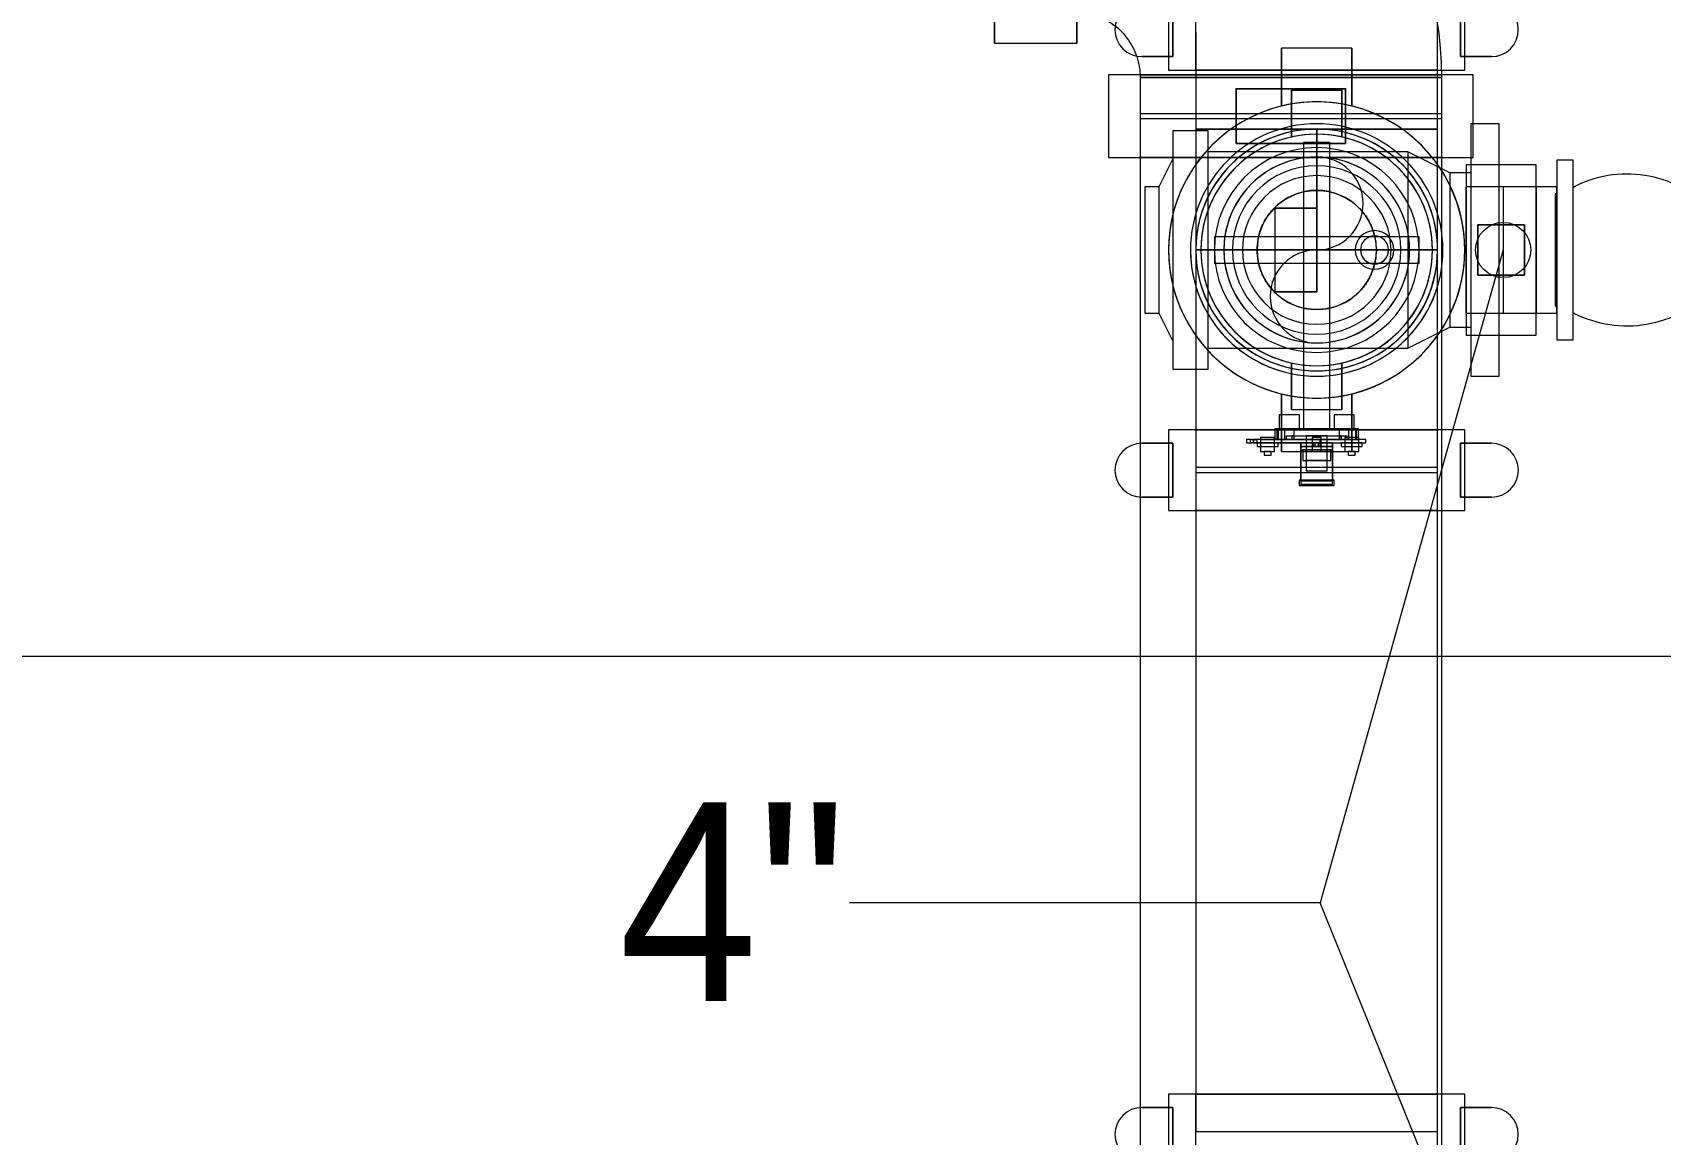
# Model space of a CAD drawing. Header units: metres. Extents: x 31.9 to 125.9, y -29 to 44.
# Drawn here: x 72.338 to 73.812, y -2.682 to -1.684 of the extents above; entities that cross this region are included whole.
import ezdxf

# ---------------------------------------------------------------- set-up
doc = ezdxf.new("R2010")
doc.units = ezdxf.units.M
for name, color, linetype, lineweight in [('ARQ', 8, 'Continuous', 0), ('P-PIPE', 7, 'Continuous', 18), ('P-PIPE-IDEN', 7, 'Continuous', 9)]:
    doc.layers.add(name, color=color, linetype=linetype, lineweight=lineweight)
doc.styles.add('SansSerif', font='SANSS__.TTF', dxfattribs={"width": 0.9, "height": 0.18})

# ---------------------------------------------------------------- blocks, each defined once
blk = doc.blocks.new('Estructura cubierta')
at = {"layer": 'ARQ'}
blk.add_line((1953.1625, -5893.9988), (1984.5332, -5893.9988), dxfattribs=at)
blk = doc.blocks.new('PISO 9')
at = {"layer": 'ARQ'}
blk.add_blockref('Estructura cubierta', (-1628.3638, 3049.5683), dxfattribs=at)
blk = doc.blocks.new('Victaulic-IPS-Rigid Coupling Style 07-W07-107 - Standard-V61-NIVEL 09')
at = {"layer": 'P-PIPE', "color": 11, "true_color": 0xff8080}
for p, q in [((74.6334, -1.02), (74.6334, -1.0932)), ((74.7675, -1.02), (74.6334, -1.02)), ((74.658, -1.02), (74.658, -1.0932)), ((74.658, -1.02), (74.7675, -1.02)), ((74.9016, -1.02), (74.7675, -1.02)), ((74.7675, -1.02), (74.8771, -1.02)), ((74.8771, -1.0932), (74.8771, -1.02)), ((74.9016, -1.0932), (74.9016, -1.02)), ((74.6372, -1.0322), (74.6093, -1.0322)), ((74.6093, -1.0322), (74.6372, -1.0322)), ((74.6334, -1.0322), (74.6334, -1.081)), ((74.6334, -1.0322), (74.6372, -1.0322)), ((74.6372, -1.081), (74.6372, -1.0322)), ((74.6372, -1.0322), (74.6372, -1.081)), ((74.9258, -1.0322), (74.8978, -1.0322)), ((74.8978, -1.0322), (74.8978, -1.081)), ((74.8978, -1.081), (74.8978, -1.0322)), ((74.8978, -1.0322), (74.9258, -1.0322)), ((74.8978, -1.0322), (74.9016, -1.0322)), ((74.9016, -1.081), (74.9016, -1.0322)), ((74.6093, -1.081), (74.6372, -1.081)), ((74.6372, -1.081), (74.6093, -1.081)), ((74.6372, -1.081), (74.6334, -1.081)), ((74.8978, -1.081), (74.9258, -1.081)), ((74.9258, -1.081), (74.8978, -1.081)), ((74.9016, -1.081), (74.8978, -1.081)), ((74.6334, -1.0932), (74.7675, -1.0932)), ((74.7675, -1.0932), (74.658, -1.0932)), ((74.7675, -1.0932), (74.9016, -1.0932)), ((74.8771, -1.0932), (74.7675, -1.0932))]:
    blk.add_line(p, q, dxfattribs=at)
for centre, start, end in [((74.6093, -1.0566), 89.997, 269.997), ((74.6093, -1.0566), 89.997, 269.997), ((74.9258, -1.0566), 269.997, 89.997), ((74.9258, -1.0566), 269.997, 89.997)]:
    blk.add_arc(centre, 0.0244, start, end, dxfattribs=at)
blk = doc.blocks.new('Victaulic-IPS-Rigid Coupling Style 07-W07-107 - Standard-V60-NIVEL 09')
at = {"layer": 'P-PIPE', "color": 11, "true_color": 0xff8080}
for p, q in [((73.3669, -3.0439), (73.3669, -3.1171)), ((73.5011, -3.0439), (73.3669, -3.0439)), ((73.3915, -3.0439), (73.3915, -3.1171)), ((73.3915, -3.0439), (73.5011, -3.0439)), ((73.6352, -3.0439), (73.5011, -3.0439)), ((73.5011, -3.0439), (73.6106, -3.0439)), ((73.6106, -3.1171), (73.6106, -3.0439)), ((73.6352, -3.1171), (73.6352, -3.0439)), ((73.3428, -3.0561), (73.3708, -3.0561)), ((73.3708, -3.0561), (73.3428, -3.0561)), ((73.3669, -3.0561), (73.3669, -3.1049)), ((73.3669, -3.0561), (73.3708, -3.0561)), ((73.3708, -3.0561), (73.3708, -3.1049)), ((73.3708, -3.1049), (73.3708, -3.0561)), ((73.6314, -3.1049), (73.6314, -3.0561)), ((73.6314, -3.0561), (73.6593, -3.0561)), ((73.6593, -3.0561), (73.6314, -3.0561)), ((73.6314, -3.0561), (73.6314, -3.1049)), ((73.6314, -3.0561), (73.6352, -3.0561)), ((73.6352, -3.1049), (73.6352, -3.0561)), ((73.3708, -3.1049), (73.3428, -3.1049)), ((73.3428, -3.1049), (73.3708, -3.1049)), ((73.3708, -3.1049), (73.3669, -3.1049)), ((73.6593, -3.1049), (73.6314, -3.1049)), ((73.6314, -3.1049), (73.6593, -3.1049)), ((73.6352, -3.1049), (73.6314, -3.1049)), ((73.3669, -3.1171), (73.5011, -3.1171)), ((73.5011, -3.1171), (73.3915, -3.1171)), ((73.5011, -3.1171), (73.6352, -3.1171)), ((73.6106, -3.1171), (73.5011, -3.1171))]:
    blk.add_line(p, q, dxfattribs=at)
for centre, start, end in [((73.3428, -3.0805), 90, 270), ((73.3428, -3.0805), 90, 270), ((73.6593, -3.0805), 270, 90), ((73.6593, -3.0805), 270, 90)]:
    blk.add_arc(centre, 0.0244, start, end, dxfattribs=at)
blk = doc.blocks.new('Victaulic-IPS-Vic-300 MasterSeal Butterfly Valve LH - Standard-2756135-NIVEL 09')
at = {"layer": 'P-PIPE', "color": 11, "true_color": 0xff8080}
for p, q in [((73.4892, -2.7838), (73.4892, -3.0429)), ((73.5011, -2.7838), (73.4892, -2.7838)), ((73.513, -2.7838), (73.5011, -2.7838)), ((73.513, -3.0429), (73.513, -2.7838)), ((73.5938, -2.8692), (73.4084, -2.8692)), ((73.4084, -2.8692), (73.4084, -2.8811)), ((73.5938, -2.8811), (73.5938, -2.8692)), ((73.4084, -2.8811), (73.4084, -2.893)), ((73.5938, -2.893), (73.5938, -2.8811)), ((73.4084, -2.893), (73.5938, -2.893)), ((73.4672, -3.0303), (73.4672, -3.043)), ((73.4763, -3.0303), (73.4672, -3.0303)), ((73.4672, -3.0303), (73.4672, -3.043)), ((73.4763, -3.0303), (73.4672, -3.0303)), ((73.4854, -3.0303), (73.4763, -3.0303)), ((73.4854, -3.0303), (73.4763, -3.0303)), ((73.4854, -3.043), (73.4854, -3.0303)), ((73.4854, -3.043), (73.4854, -3.0303)), ((73.5168, -3.0303), (73.5168, -3.043)), ((73.5258, -3.0303), (73.5168, -3.0303)), ((73.5168, -3.0303), (73.5168, -3.043)), ((73.5258, -3.0303), (73.5168, -3.0303)), ((73.5349, -3.0303), (73.5258, -3.0303)), ((73.5349, -3.0303), (73.5258, -3.0303)), ((73.5349, -3.043), (73.5349, -3.0303)), ((73.5349, -3.043), (73.5349, -3.0303)), ((73.4503, -3.051), (73.4503, -3.0637)), ((73.4567, -3.051), (73.4503, -3.051)), ((73.463, -3.051), (73.4567, -3.051)), ((73.463, -3.0637), (73.463, -3.051)), ((73.4633, -3.0429), (73.4633, -3.0526)), ((73.4661, -3.0429), (73.4633, -3.0429)), ((73.5372, -3.0429), (73.465, -3.0429)), ((73.465, -3.0429), (73.465, -3.0526)), ((73.5361, -3.0429), (73.4661, -3.0429)), ((73.4661, -3.0429), (73.4661, -3.0526)), ((73.4672, -3.043), (73.4763, -3.043)), ((73.4672, -3.043), (73.4763, -3.043)), ((73.472, -3.0429), (73.472, -3.0526)), ((73.472, -3.0429), (73.472, -3.0526)), ((73.472, -3.0429), (73.4763, -3.0429)), ((73.472, -3.0429), (73.4763, -3.0429)), ((73.472, -3.043), (73.472, -3.0526)), ((73.4763, -3.043), (73.472, -3.043)), ((73.472, -3.043), (73.472, -3.0526)), ((73.4763, -3.043), (73.472, -3.043)), ((73.4735, -3.0493), (73.4735, -3.0526)), ((73.4735, -3.0493), (73.5011, -3.0493)), ((73.4763, -3.0429), (73.4807, -3.0429)), ((73.4763, -3.0429), (73.4807, -3.0429)), ((73.4763, -3.043), (73.4854, -3.043)), ((73.4763, -3.043), (73.4854, -3.043)), ((73.4806, -3.043), (73.4763, -3.043)), ((73.4806, -3.043), (73.4763, -3.043)), ((73.4803, -3.0493), (73.4789, -3.0493)), ((73.4789, -3.0526), (73.4789, -3.0493)), ((73.4803, -3.0493), (73.5011, -3.0493)), ((73.4803, -3.0493), (73.4803, -3.0526)), ((73.4806, -3.0526), (73.4806, -3.043)), ((73.4806, -3.0526), (73.4806, -3.043)), ((73.4807, -3.0526), (73.4807, -3.0429)), ((73.4807, -3.0526), (73.4807, -3.0429)), ((73.4892, -3.0429), (73.5011, -3.0429)), ((73.4916, -3.0493), (73.4916, -3.081)), ((73.5011, -3.0493), (73.4916, -3.0493)), ((73.4971, -3.051), (73.4971, -3.0637)), ((73.5011, -3.051), (73.4971, -3.051)), ((73.5011, -3.0429), (73.513, -3.0429)), ((73.5011, -3.0493), (73.5219, -3.0493)), ((73.5011, -3.0493), (73.5287, -3.0493)), ((73.5106, -3.0493), (73.5011, -3.0493)), ((73.505, -3.051), (73.5011, -3.051)), ((73.505, -3.0637), (73.505, -3.051)), ((73.5106, -3.081), (73.5106, -3.0493)), ((73.5168, -3.043), (73.5258, -3.043)), ((73.5168, -3.043), (73.5258, -3.043)), ((73.5215, -3.0429), (73.5215, -3.0526)), ((73.5215, -3.0429), (73.5215, -3.0526)), ((73.5215, -3.0429), (73.5258, -3.0429)), ((73.5215, -3.0429), (73.5258, -3.0429)), ((73.5215, -3.043), (73.5215, -3.0526)), ((73.5258, -3.043), (73.5215, -3.043)), ((73.5215, -3.043), (73.5215, -3.0526)), ((73.5258, -3.043), (73.5215, -3.043)), ((73.5233, -3.0493), (73.5219, -3.0493)), ((73.5219, -3.0526), (73.5219, -3.0493)), ((73.5233, -3.0493), (73.5233, -3.0526)), ((73.5258, -3.0429), (73.5302, -3.0429)), ((73.5258, -3.0429), (73.5302, -3.0429)), ((73.5258, -3.043), (73.5349, -3.043)), ((73.5258, -3.043), (73.5349, -3.043)), ((73.5302, -3.043), (73.5258, -3.043)), ((73.5302, -3.043), (73.5258, -3.043)), ((73.5265, -3.051), (73.5265, -3.0637)), ((73.5392, -3.051), (73.5265, -3.051)), ((73.5392, -3.051), (73.5265, -3.051)), ((73.5287, -3.0526), (73.5287, -3.0493)), ((73.5302, -3.0526), (73.5302, -3.0429)), ((73.5302, -3.0526), (73.5302, -3.0429)), ((73.5302, -3.0526), (73.5302, -3.043)), ((73.5302, -3.0526), (73.5302, -3.043)), ((73.5389, -3.0429), (73.5361, -3.0429)), ((73.5361, -3.0429), (73.5361, -3.0526)), ((73.5372, -3.0526), (73.5372, -3.0429)), ((73.5389, -3.0526), (73.5389, -3.0429)), ((73.5392, -3.0637), (73.5392, -3.051)), ((73.4376, -3.0526), (73.4376, -3.0557)), ((73.4423, -3.0526), (73.4376, -3.0526)), ((73.4376, -3.0557), (73.4423, -3.0557)), ((73.4408, -3.0526), (73.4408, -3.0557)), ((73.4408, -3.0526), (73.4439, -3.0526)), ((73.4439, -3.0557), (73.4408, -3.0557)), ((73.4418, -3.0526), (73.444, -3.0526)), ((73.444, -3.0557), (73.4418, -3.0557)), ((73.4423, -3.0526), (73.4446, -3.0526)), ((73.4446, -3.0557), (73.4423, -3.0557)), ((73.4439, -3.0526), (73.4471, -3.0526)), ((73.4471, -3.0557), (73.4439, -3.0557)), ((73.444, -3.0526), (73.444, -3.0557)), ((73.444, -3.0557), (73.444, -3.0526)), ((73.4567, -3.0526), (73.444, -3.0526)), ((73.444, -3.0557), (73.4567, -3.0557)), ((73.5011, -3.0526), (73.4446, -3.0526)), ((73.4446, -3.0557), (73.5011, -3.0557)), ((73.4471, -3.0557), (73.4471, -3.0526)), ((73.4471, -3.0557), (73.4471, -3.0589)), ((73.4567, -3.0557), (73.4471, -3.0557)), ((73.4471, -3.0589), (73.4567, -3.0589)), ((73.4503, -3.0526), (73.4503, -3.0557)), ((73.4503, -3.0526), (73.4566, -3.0526)), ((73.4503, -3.0526), (73.5011, -3.0526)), ((73.5011, -3.0557), (73.4503, -3.0557)), ((73.4566, -3.0557), (73.4503, -3.0557)), ((73.4503, -3.0637), (73.4567, -3.0637)), ((73.4535, -3.0637), (73.4535, -3.0669)), ((73.4567, -3.0637), (73.4535, -3.0637)), ((73.5011, -3.0526), (73.4566, -3.0526)), ((73.4566, -3.0557), (73.5011, -3.0557)), ((73.4567, -3.0526), (73.5074, -3.0526)), ((73.4662, -3.0557), (73.4567, -3.0557)), ((73.5074, -3.0557), (73.4567, -3.0557)), ((73.4567, -3.0589), (73.4662, -3.0589)), ((73.4598, -3.0637), (73.4567, -3.0637)), ((73.4567, -3.0637), (73.463, -3.0637)), ((73.4598, -3.0669), (73.4598, -3.0637)), ((73.4633, -3.0526), (73.4661, -3.0526)), ((73.465, -3.0526), (73.5372, -3.0526)), ((73.4661, -3.0526), (73.5361, -3.0526)), ((73.4662, -3.0589), (73.4662, -3.0557)), ((73.472, -3.0526), (73.4763, -3.0526)), ((73.472, -3.0526), (73.4763, -3.0526)), ((73.4763, -3.0526), (73.472, -3.0526)), ((73.4763, -3.0526), (73.472, -3.0526)), ((73.5011, -3.0526), (73.4735, -3.0526)), ((73.4763, -3.0526), (73.4806, -3.0526)), ((73.4763, -3.0526), (73.4806, -3.0526)), ((73.4807, -3.0526), (73.4763, -3.0526)), ((73.4807, -3.0526), (73.4763, -3.0526)), ((73.4789, -3.0526), (73.4763, -3.0526)), ((73.5011, -3.0526), (73.4803, -3.0526)), ((73.4868, -3.0589), (73.4868, -3.0557)), ((73.4868, -3.0557), (73.4868, -3.0604)), ((73.5154, -3.0557), (73.4868, -3.0557)), ((73.4868, -3.0557), (73.4868, -3.0589)), ((73.4947, -3.0557), (73.4868, -3.0557)), ((73.5154, -3.0557), (73.4868, -3.0557)), ((73.4868, -3.0589), (73.4868, -3.0557)), ((73.4868, -3.0589), (73.4868, -3.0621)), ((73.5011, -3.0589), (73.4868, -3.0589)), ((73.5154, -3.0589), (73.4868, -3.0589)), ((73.4868, -3.0613), (73.4868, -3.0589)), ((73.5154, -3.0589), (73.4868, -3.0589)), ((73.4868, -3.0589), (73.5154, -3.0589)), ((73.4868, -3.0589), (73.4947, -3.0589)), ((73.4868, -3.0604), (73.4868, -3.0879)), ((73.4868, -3.0887), (73.4868, -3.0613)), ((73.4868, -3.0621), (73.5011, -3.0621)), ((73.4884, -3.0621), (73.4884, -3.0716)), ((73.5011, -3.0621), (73.4884, -3.0621)), ((73.4947, -3.0557), (73.5074, -3.0557)), ((73.5074, -3.0589), (73.4947, -3.0589)), ((73.4971, -3.0637), (73.5011, -3.0637)), ((73.4979, -3.0557), (73.4979, -3.0589)), ((73.4979, -3.0557), (73.5011, -3.0557)), ((73.5011, -3.0589), (73.4979, -3.0589)), ((73.4995, -3.0557), (73.4995, -3.0589)), ((73.4995, -3.0557), (73.5011, -3.0557)), ((73.5011, -3.0589), (73.4995, -3.0589)), ((73.5011, -3.0526), (73.5043, -3.0526)), ((73.5328, -3.0526), (73.5011, -3.0526)), ((73.5287, -3.0526), (73.5011, -3.0526)), ((73.5219, -3.0526), (73.5011, -3.0526)), ((73.5011, -3.0557), (73.5043, -3.0557)), ((73.5011, -3.0557), (73.5027, -3.0557)), ((73.5043, -3.0557), (73.5011, -3.0557)), ((73.5011, -3.0557), (73.5328, -3.0557)), ((73.5154, -3.0589), (73.5011, -3.0589)), ((73.5043, -3.0589), (73.5011, -3.0589)), ((73.5027, -3.0589), (73.5011, -3.0589)), ((73.5138, -3.0621), (73.5011, -3.0621)), ((73.5011, -3.0621), (73.5154, -3.0621)), ((73.5011, -3.0637), (73.505, -3.0637)), ((73.5027, -3.0589), (73.5027, -3.0557)), ((73.5043, -3.0557), (73.5043, -3.0526)), ((73.5043, -3.0589), (73.5043, -3.0557)), ((73.5455, -3.0526), (73.5074, -3.0526)), ((73.5154, -3.0557), (73.5074, -3.0557)), ((73.5074, -3.0557), (73.5455, -3.0557)), ((73.5074, -3.0589), (73.5154, -3.0589)), ((73.5138, -3.0716), (73.5138, -3.0621)), ((73.5154, -3.0604), (73.5154, -3.0557)), ((73.5154, -3.0557), (73.5154, -3.0589)), ((73.5154, -3.0589), (73.5154, -3.0557)), ((73.5154, -3.0557), (73.5154, -3.0589)), ((73.5154, -3.0621), (73.5154, -3.0589)), ((73.5154, -3.0589), (73.5154, -3.0613)), ((73.5154, -3.0879), (73.5154, -3.0604)), ((73.5154, -3.0613), (73.5154, -3.0887)), ((73.5215, -3.0526), (73.5258, -3.0526)), ((73.5215, -3.0526), (73.5258, -3.0526)), ((73.5258, -3.0526), (73.5215, -3.0526)), ((73.5258, -3.0526), (73.5215, -3.0526)), ((73.5258, -3.0526), (73.5233, -3.0526)), ((73.5233, -3.0557), (73.5233, -3.0589)), ((73.5424, -3.0557), (73.5233, -3.0557)), ((73.5424, -3.0557), (73.5233, -3.0557)), ((73.5233, -3.0589), (73.5424, -3.0589)), ((73.5233, -3.0589), (73.5424, -3.0589)), ((73.5258, -3.0526), (73.5302, -3.0526)), ((73.5258, -3.0526), (73.5302, -3.0526)), ((73.5302, -3.0526), (73.5258, -3.0526)), ((73.5302, -3.0526), (73.5258, -3.0526)), ((73.5265, -3.0637), (73.5392, -3.0637)), ((73.5265, -3.0637), (73.5392, -3.0637)), ((73.5297, -3.0637), (73.5297, -3.0669)), ((73.536, -3.0637), (73.5297, -3.0637)), ((73.536, -3.0637), (73.5297, -3.0637)), ((73.5455, -3.0526), (73.5328, -3.0526)), ((73.5328, -3.0557), (73.5455, -3.0557)), ((73.536, -3.0669), (73.536, -3.0637)), ((73.5361, -3.0526), (73.5389, -3.0526)), ((73.5424, -3.0589), (73.5424, -3.0557)), ((73.5455, -3.0557), (73.5455, -3.0526)), ((73.4535, -3.0669), (73.4567, -3.0669)), ((73.4567, -3.0669), (73.4598, -3.0669)), ((73.4884, -3.0716), (73.5011, -3.0716)), ((73.4916, -3.0716), (73.4916, -3.081)), ((73.5011, -3.0716), (73.4916, -3.0716)), ((73.5106, -3.0716), (73.5011, -3.0716)), ((73.5011, -3.0716), (73.5138, -3.0716)), ((73.5106, -3.081), (73.5106, -3.0716)), ((73.5297, -3.0669), (73.536, -3.0669)), ((73.5297, -3.0669), (73.536, -3.0669)), ((73.4852, -3.0895), (73.4852, -3.0942)), ((73.4916, -3.0895), (73.4852, -3.0895)), ((73.4868, -3.0895), (73.4852, -3.0895)), ((73.4852, -3.0942), (73.4868, -3.0942)), ((73.4852, -3.0942), (73.4916, -3.0942)), ((73.4868, -3.0903), (73.4868, -3.0879)), ((73.4868, -3.0887), (73.4868, -3.0934)), ((73.4868, -3.0895), (73.5154, -3.0895)), ((73.4868, -3.0903), (73.4868, -3.0934)), ((73.5154, -3.0903), (73.4868, -3.0903)), ((73.4868, -3.0934), (73.5154, -3.0934)), ((73.5154, -3.0934), (73.4868, -3.0934)), ((73.5154, -3.0942), (73.4868, -3.0942)), ((73.4916, -3.081), (73.5011, -3.081)), ((73.4916, -3.081), (73.5011, -3.081)), ((73.5106, -3.0895), (73.4916, -3.0895)), ((73.4916, -3.0942), (73.5106, -3.0942)), ((73.5011, -3.081), (73.5106, -3.081)), ((73.5011, -3.081), (73.5106, -3.081)), ((73.517, -3.0895), (73.5106, -3.0895)), ((73.5106, -3.0942), (73.517, -3.0942)), ((73.5154, -3.0879), (73.5154, -3.0903)), ((73.5154, -3.0934), (73.5154, -3.0887)), ((73.517, -3.0895), (73.5154, -3.0895)), ((73.5154, -3.0934), (73.5154, -3.0903)), ((73.5154, -3.0942), (73.517, -3.0942)), ((73.517, -3.0942), (73.517, -3.0895))]:
    blk.add_line(p, q, dxfattribs=at)
at = {"layer": 'P-PIPE', "color": 11, "lineweight": 9, "true_color": 0xff8080}
for p, q in [((73.4632, -2.8433), (73.5011, -2.8433)), ((73.5011, -2.8433), (73.4632, -2.8433)), ((73.4632, -2.8433), (73.4632, -2.8811)), ((73.5011, -2.8811), (73.5011, -2.8433)), ((73.5011, -2.8433), (73.5011, -2.8811)), ((73.4632, -2.8811), (73.5011, -2.8811)), ((73.5011, -2.8811), (73.4632, -2.8811)), ((73.5011, -2.8811), (73.4632, -2.8811)), ((73.4632, -2.8811), (73.5011, -2.8811)), ((73.4632, -2.8811), (73.4632, -2.919)), ((73.5011, -2.919), (73.5011, -2.8811)), ((73.5011, -2.8811), (73.5011, -2.919)), ((73.5011, -2.919), (73.4632, -2.919)), ((73.4632, -2.919), (73.5011, -2.919))]:
    blk.add_line(p, q, dxfattribs=at)
at = {"layer": 'P-PIPE', "color": 11, "true_color": 0xff8080}
for radius, start, end in [(0.0927, 90, 270), (0.0927, 90, 270), (0.0927, 90, 270), (0.0927, 90, 270), (0.0841, 0, 180), (0.0841, 360, 180), (0.0927, 270, 90), (0.0927, 270, 90), (0.0927, 270, 90), (0.0927, 270, 90), (0.0673, 90, 270), (0.0673, 90, 270), (0.0673, 90, 270), (0.0673, 90, 270), (0.0673, 270, 90), (0.0673, 270, 90), (0.0673, 270, 90), (0.0673, 270, 90), (0.0841, 180, 360), (0.0841, 180, 360)]:
    blk.add_arc((73.5011, -2.8811), radius, start, end, dxfattribs=at)
blk = doc.blocks.new('Victaulic-IPS-Rigid Coupling Style 07-W07-107 - Standard-V91-NIVEL 09')
at = {"layer": 'P-PIPE', "color": 11, "true_color": 0xff8080}
for p, q in [((74.8018, -2.7366), (74.7561, -2.7366)), ((74.7561, -2.7366), (74.7561, -2.7578)), ((74.8018, -2.7578), (74.8018, -2.7366)), ((74.7561, -2.7578), (74.7561, -2.7789)), ((74.7561, -2.7789), (74.7561, -2.7578)), ((74.8018, -2.7578), (74.8018, -2.7789)), ((74.8018, -2.7789), (74.8018, -2.7578)), ((74.7561, -3.0045), (74.7561, -2.9834)), ((74.7561, -2.9834), (74.7561, -3.0045)), ((74.8018, -3.0045), (74.8018, -2.9834)), ((74.8018, -2.9834), (74.8018, -3.0045)), ((74.7561, -3.0045), (74.7561, -3.0256)), ((74.8018, -3.0256), (74.8018, -3.0045)), ((74.7561, -3.0256), (74.8018, -3.0256))]:
    blk.add_line(p, q, dxfattribs=at)
for radius, start, end in [(0.1048, 0, 180), (0.1048, 0, 180), (0.1048, 77.3977, 102.6023), (0.1048, 77.3977, 102.6023), (0.0841, 0, 180), (0.0841, 0, 180), (0.1048, 180, 0), (0.1048, 180, 360), (0.0841, 180, 360), (0.0841, 180, 0), (0.1048, 257.3977, 282.6023), (0.1048, 257.3977, 282.6023)]:
    blk.add_arc((74.779, -2.8811), radius, start, end, dxfattribs=at)
blk = doc.blocks.new('Victaulic-IPS-Reducer No 50-51 - AC-2757305-NIVEL 09')
at = {"layer": 'P-PIPE', "color": 11, "true_color": 0xff8080}
for p, q in [((73.5011, -1.7714), (73.5011, -1.7714)), ((73.5011, -1.7968), (73.5011, -1.7968)), ((73.5011, -1.965), (73.5011, -1.965)), ((73.5011, -1.9904), (73.5011, -1.9904))]:
    blk.add_line(p, q, dxfattribs=at)
for major_axis, start_param, end_param in [((0, 0.1095), 4.712389, 7.853982), ((0, 0.1095), 4.712389, 7.853981), ((0, 0.1095), 4.712388, 7.853981), ((0, 0.0841), 4.712389, 7.853982), ((0, 0.0841), 4.712389, 7.853982), ((0, 0.0841), 4.71239, 7.853982), ((0, 0.1095), 1.570796, 4.712389), ((0, 0.1095), 1.570797, 4.712389), ((0, 0.1095), 1.570796, 4.712389), ((0, 0.0841), 1.570796, 4.712389), ((0, 0.0841), 1.570796, 4.712389), ((0, 0.0841), 1.570796, 4.712389)]:
    blk.add_ellipse((73.5011, -1.8809), major_axis=major_axis, ratio=1, start_param=start_param, end_param=end_param, dxfattribs=at)
blk = doc.blocks.new('Victaulic-IPS-Rigid Coupling Style 07-W07-107 - Standard-V97-NIVEL 09')
at = {"layer": 'P-PIPE', "color": 11, "true_color": 0xff8080}
for p, q in [((73.5328, -1.6983), (73.4693, -1.6983)), ((73.4693, -1.7227), (73.4693, -1.7506)), ((73.4693, -1.7506), (73.4693, -1.7227)), ((73.5328, -1.7227), (73.5328, -1.7506)), ((73.5328, -1.7506), (73.5328, -1.7227)), ((73.4693, -1.7506), (73.4693, -1.7506)), ((73.5011, -1.7468), (73.501, -1.7468)), ((73.5011, -1.7468), (73.501, -1.7468)), ((73.5328, -1.7506), (73.5328, -1.7506)), ((73.5011, -1.7714), (73.501, -1.7714)), ((73.501, -1.9904), (73.5011, -1.9904)), ((73.4693, -2.0391), (73.4693, -2.0112)), ((73.4693, -2.0112), (73.4693, -2.0112)), ((73.4693, -2.0112), (73.4693, -2.0391)), ((73.501, -2.015), (73.5011, -2.015)), ((73.501, -2.015), (73.5011, -2.015)), ((73.5328, -2.0391), (73.5328, -2.0112)), ((73.5328, -2.0112), (73.5328, -2.0112)), ((73.5328, -2.0112), (73.5328, -2.0391)), ((73.4693, -2.0635), (73.5328, -2.0635))]:
    blk.add_line(p, q, dxfattribs=at)
for centre, major_axis, ratio, start_param, end_param in [((73.4693, -1.7227), (0, 0.0244), 0.000113, 4.712389, 7.853982), ((73.5328, -1.7227), (0, 0.0244), 0.000113, 4.712389, 7.853982), ((73.5011, -1.8809), (0, 0.1341), 1, 4.71239, 7.853982), ((73.501, -1.8809), (0, 0.1341), 1, 4.712389, 7.853982), ((73.5011, -1.8809), (0, 0.1341), 1, 6.044174, 6.522197), ((73.501, -1.8809), (0, 0.1341), 1, 6.044174, 6.522197), ((73.5011, -1.8809), (0, 0.1095), 1, 4.712389, 7.853982), ((73.501, -1.8809), (0, 0.1095), 1, 4.71239, 7.853982), ((73.5011, -1.8809), (0, 0.1341), 1, 1.570797, 4.712389), ((73.501, -1.8809), (0, 0.1341), 1, 1.570797, 4.71239), ((73.5011, -1.8809), (0, 0.1095), 1, 1.570797, 4.71239), ((73.501, -1.8809), (0, 0.1095), 1, 1.570796, 4.712389), ((73.5011, -1.8809), (0, 0.1341), 1, 2.902581, 3.380604), ((73.501, -1.8809), (0, 0.1341), 1, 2.902581, 3.380604), ((73.4693, -2.0391), (0, 0.0244), 0.000113, 1.570796, 4.712389), ((73.5328, -2.0391), (0, 0.0244), 0.000113, 1.570796, 4.712389)]:
    blk.add_ellipse(centre, major_axis=major_axis, ratio=ratio, start_param=start_param, end_param=end_param, dxfattribs=at)
blk = doc.blocks.new('Victaulic-IPS-Rigid Coupling Style 07-W07-107 - Standard-V98-NIVEL 09')
at = {"layer": 'P-PIPE', "color": 11, "true_color": 0xff8080}
for p, q in [((73.5239, -1.7364), (73.4782, -1.7364)), ((73.4782, -1.7575), (73.4782, -1.7786)), ((73.4782, -1.7786), (73.4782, -1.7575)), ((73.5239, -1.7575), (73.5239, -1.7786)), ((73.5239, -1.7786), (73.5239, -1.7575)), ((73.4782, -1.7786), (73.4782, -1.7786)), ((73.5011, -1.7761), (73.5011, -1.7761)), ((73.5011, -1.7761), (73.5011, -1.7761)), ((73.5239, -1.7786), (73.5239, -1.7786)), ((73.5011, -1.7968), (73.5011, -1.7968)), ((73.5011, -1.965), (73.5011, -1.965)), ((73.4782, -2.0043), (73.4782, -1.9831)), ((73.4782, -1.9831), (73.4782, -1.9831)), ((73.4782, -1.9831), (73.4782, -2.0043)), ((73.5011, -1.9857), (73.5011, -1.9857)), ((73.5011, -1.9857), (73.5011, -1.9857)), ((73.5239, -2.0043), (73.5239, -1.9831)), ((73.5239, -1.9831), (73.5239, -1.9831)), ((73.5239, -1.9831), (73.5239, -2.0043)), ((73.4782, -2.0254), (73.5239, -2.0254))]:
    blk.add_line(p, q, dxfattribs=at)
for centre, major_axis, ratio, start_param, end_param in [((73.4782, -1.7575), (0, 0.0212), 0.000113, 4.712389, 7.853982), ((73.5239, -1.7575), (0, 0.0212), 0.000113, 4.712389, 7.853982), ((73.5011, -1.8809), (0, 0.1048), 1, 4.712388, 7.853981), ((73.5011, -1.8809), (0, 0.1048), 1, 4.712389, 7.853981), ((73.5011, -1.8809), (0, 0.1048), 1, 6.063234, 6.503136), ((73.5011, -1.8809), (0, 0.1048), 1, 6.063234, 6.503136), ((73.5011, -1.8809), (0, 0.0841), 1, 4.712389, 7.853981), ((73.5011, -1.8809), (0, 0.0841), 1, 4.712388, 7.853981), ((73.5011, -1.8809), (0, 0.1048), 1, 1.570796, 4.712389), ((73.5011, -1.8809), (0, 0.1048), 1, 1.570796, 4.712388), ((73.5011, -1.8809), (0, 0.0841), 1, 1.570795, 4.712388), ((73.5011, -1.8809), (0, 0.0841), 1, 1.570796, 4.712389), ((73.5011, -1.8809), (0, 0.1048), 1, 2.921642, 3.361544), ((73.5011, -1.8809), (0, 0.1048), 1, 2.921642, 3.361544), ((73.4782, -2.0043), (0, 0.0212), 0.000113, 1.570796, 4.712389), ((73.5239, -2.0043), (0, 0.0212), 0.000113, 1.570796, 4.712389)]:
    blk.add_ellipse(centre, major_axis=major_axis, ratio=ratio, start_param=start_param, end_param=end_param, dxfattribs=at)
blk = doc.blocks.new('C_S_L_ Suction Diffuser - 2_5-8 Inch - Flanged - 6_x4_-2360710-NIVEL 09')
at = {"layer": 'P-PIPE', "color": 11, "true_color": 0xff8080}
for p, q in [((0.0254, 0.1143), (0, 0.1143)), ((0, 0.1143), (0, 0)), ((0.0254, 0), (0.0254, 0.1143)), ((0.2794, 0.1079), (0.2635, 0.1079)), ((0.2635, 0.1079), (0.2635, 0)), ((0.2953, 0.1079), (0.2794, 0.1079)), ((0.2953, 0), (0.2953, 0.1079)), ((0.0825, 0.0889), (0.0444, 0.0698)), ((0.2635, 0.0889), (0.0825, 0.0889)), ((0.0825, 0), (0.0825, 0.0889)), ((0.0825, 0), (0.0825, 0.0889)), ((0.2635, 0.0889), (0.2635, 0)), ((0.308, 0.0571), (0.2953, 0.0825)), ((0.2953, -0.0825), (0.2953, 0.0825)), ((0.2953, -0.0825), (0.2953, 0.0825)), ((0.0444, 0.0698), (0.0254, 0.0698)), ((0.0254, 0), (0.0254, 0.0698)), ((0.0444, 0), (0.0444, 0.0698)), ((0.0444, 0), (0.0444, 0.0698)), ((0.3207, 0.0571), (0.308, 0.0571)), ((0.308, 0), (0.308, 0.0571)), ((0.308, 0), (0.308, 0.0571)), ((0.3207, 0), (0.3207, 0.0571)), ((0, 0), (0, -0.1143)), ((0.0254, -0.0699), (0.0254, 0)), ((0.0254, -0.1143), (0.0254, 0)), ((0.0444, -0.0699), (0.0444, 0)), ((0.0444, -0.0699), (0.0444, 0)), ((0.0825, -0.0889), (0.0825, 0)), ((0.0825, -0.0889), (0.0825, 0)), ((0.2635, 0), (0.2635, -0.0889)), ((0.2635, 0), (0.2635, -0.108)), ((0.2953, -0.108), (0.2953, 0)), ((0.308, -0.0572), (0.308, 0)), ((0.308, -0.0572), (0.308, 0)), ((0.3207, -0.0572), (0.3207, 0)), ((0.2953, -0.0825), (0.308, -0.0572)), ((0.308, -0.0572), (0.3207, -0.0572)), ((0.0254, -0.0699), (0.0444, -0.0699)), ((0.0444, -0.0699), (0.0825, -0.0889)), ((0.0825, -0.0889), (0.2635, -0.0889)), ((0, -0.1143), (0.0254, -0.1143)), ((0.2635, -0.108), (0.2794, -0.108)), ((0.2794, -0.108), (0.2953, -0.108))]:
    blk.add_line(p, q, dxfattribs=at)
for centre, radius, start, end in [((0.1651, 0), 0.1143, 0, 180), ((0.1651, 0), 0.1143, 360, 180), ((0.1651, 0), 0.054, 0, 180), ((0.1127, 0), 0.0175, 0, 180), ((0.1127, 0), 0.0175, 0, 180), ((0.1127, 0), 0.0127, 360, 180), ((0.1127, 0), 0.0127, 0, 180), ((0.1651, 0), 0.1143, 180, 0), ((0.1651, 0), 0.1143, 180, 360), ((0.1127, 0), 0.0175, 180, 0), ((0.1127, 0), 0.0175, 180, 360), ((0.1127, 0), 0.0127, 180, 360), ((0.1127, 0), 0.0127, 180, 0), ((0.1651, 0), 0.054, 180, 0)]:
    blk.add_arc(centre, radius, start, end, dxfattribs=at)
for points in [[(0.1111, 0), (0.1112, 0.0033), (0.1118, 0.0098), (0.1138, 0.0174), (0.1163, 0.0232), (0.1185, 0.0273), (0.121, 0.0313), (0.1238, 0.0349), (0.1269, 0.0383), (0.1303, 0.0414), (0.134, 0.0442), (0.1379, 0.0467), (0.142, 0.0488), (0.1463, 0.0507), (0.1509, 0.0522), (0.1555, 0.0532), (0.1602, 0.0538), (0.1651, 0.054), (0.17, 0.0538), (0.1747, 0.0532), (0.1793, 0.0522), (0.1839, 0.0507), (0.1875, 0.0491), (0.1903, 0.0477), (0.193, 0.0463), (0.1962, 0.0442), (0.1999, 0.0414), (0.2033, 0.0383), (0.2064, 0.0349), (0.2092, 0.0313), (0.2117, 0.0273), (0.2139, 0.0232), (0.2164, 0.0174), (0.2184, 0.0098), (0.219, 0.0033), (0.2191, 0)], [(0.2191, 0), (0.219, -0.0033), (0.2184, -0.0098), (0.2164, -0.0174), (0.2139, -0.0232), (0.2117, -0.0273), (0.2092, -0.0313), (0.2064, -0.0349), (0.2033, -0.0383), (0.1999, -0.0414), (0.1962, -0.0442), (0.1923, -0.0467), (0.1882, -0.0488), (0.1839, -0.0507), (0.1793, -0.0522), (0.1747, -0.0532), (0.17, -0.0538), (0.1651, -0.054), (0.1602, -0.0538), (0.1555, -0.0532), (0.1509, -0.0522), (0.1463, -0.0507), (0.1427, -0.0491), (0.1399, -0.0477), (0.1372, -0.0463), (0.134, -0.0442), (0.1303, -0.0414), (0.1269, -0.0383), (0.1238, -0.0349), (0.121, -0.0313), (0.1185, -0.0273), (0.1163, -0.0232), (0.1138, -0.0174), (0.1118, -0.0098), (0.1112, -0.0033), (0.1111, 0)]]:
    blk.add_open_spline(points, degree=3, knots=[0, 0, 0, 0, 0.055556, 0.111111, 0.138889, 0.166667, 0.194444, 0.222222, 0.25, 0.277778, 0.305556, 0.333333, 0.361111, 0.388889, 0.416667, 0.444444, 0.472222, 0.5, 0.527778, 0.555556, 0.583333, 0.611111, 0.638889, 0.652778, 0.666667, 0.694444, 0.722222, 0.75, 0.777778, 0.805556, 0.833333, 0.861111, 0.888889, 0.944444, 1, 1, 1, 1], dxfattribs=at)
blk = doc.blocks.new('C_S_L_Antivibratorio 2- Flanged - 4_-2764375-NIVEL 09')
at = {"layer": 'P-PIPE', "color": 11, "true_color": 0xff8080}
for p, q in [((-0.0494, 0.0813), (-0.0658, 0.0813)), ((-0.0658, 0.0813), (-0.0658, -0.0813)), ((-0.0658, 0.0813), (-0.0658, -0.0813)), ((-0.0494, -0.0813), (-0.0494, 0.0813)), ((-0.0494, -0.0813), (-0.0494, 0.0813)), ((0.0635, 0.0813), (0.0488, 0.0813)), ((0.0488, 0.0813), (0.0488, -0.0813)), ((0.0488, 0.0813), (0.0488, -0.0813)), ((0.0635, -0.0813), (0.0635, 0.0813)), ((0.0635, -0.0813), (0.0635, 0.0813)), ((-0.0494, -0.0567), (-0.0494, 0.0567)), ((-0.0494, -0.0567), (-0.0494, 0.0567)), ((0.0488, 0.0569), (0.0488, -0.0569)), ((0.0488, 0.0569), (0.0488, -0.0569)), ((-0.0658, -0.0813), (-0.0494, -0.0813)), ((0.0488, -0.0813), (0.0635, -0.0813))]:
    blk.add_line(p, q, dxfattribs=at)
at = {"layer": 'P-PIPE', "color": 11, "true_color": 0xff8080, "flags": 128}
for points in [[(-0.0494, 0.0567), (-0.0456, 0.0586), (-0.0418, 0.0603), (-0.0379, 0.0619), (-0.034, 0.0633), (-0.03, 0.0646), (-0.026, 0.0657), (-0.0219, 0.0667), (-0.0178, 0.0675), (-0.0136, 0.0681), (-0.0095, 0.0686), (-0.0053, 0.0689), (-0.0011, 0.069), (0.0031, 0.069), (0.0073, 0.0688), (0.0114, 0.0684), (0.0156, 0.0679), (0.0197, 0.0671), (0.0238, 0.0663), (0.0279, 0.0652), (0.0319, 0.064), (0.0359, 0.0627), (0.0398, 0.0612), (0.0436, 0.0595), (0.0474, 0.0577), (0.0488, 0.0569)], [(0.0488, -0.0569), (0.0451, -0.0588), (0.0413, -0.0605), (0.0374, -0.0621), (0.0334, -0.0635), (0.0295, -0.0648), (0.0254, -0.0659), (0.0213, -0.0668), (0.0172, -0.0676), (0.0131, -0.0682), (0.0089, -0.0686), (0.0047, -0.0689), (0.0005, -0.069), (-0.0037, -0.069), (-0.0079, -0.0687), (-0.012, -0.0683), (-0.0162, -0.0678), (-0.0203, -0.067), (-0.0244, -0.0661), (-0.0285, -0.0651), (-0.0325, -0.0639), (-0.0364, -0.0625), (-0.0403, -0.0609), (-0.0442, -0.0593), (-0.0479, -0.0574), (-0.0494, -0.0567)]]:
    blk.add_lwpolyline(points, dxfattribs=at)
blk = doc.blocks.new('Victaulic-IPS-Rigid Coupling Style 07-W07-107 - Standard-V101-NIVEL 09')
at = {"layer": 'P-PIPE', "color": 11, "true_color": 0xff8080}
for p, q in [((0.0317, 0.077), (-0.0318, 0.077)), ((-0.0318, 0.077), (-0.0318, -0.077)), ((-0.0318, 0.077), (-0.0318, -0.077)), ((0.0317, -0.077), (0.0317, 0.077)), ((0.0317, -0.077), (0.0317, 0.077)), ((0.0317, 0.0572), (-0.0318, 0.0572)), ((-0.0318, -0.0571), (-0.0318, 0.0572)), ((-0.0318, -0.0571), (-0.0318, 0.0572)), ((0.0317, 0.0572), (0.0317, -0.0571)), ((0.0317, 0.0572), (0.0317, -0.0571)), ((-0.0212, 0.0229), (-0.0212, -0.0229)), ((0.0212, 0.0229), (-0.0212, 0.0229)), ((0.0212, 0.0229), (-0.0212, 0.0229)), ((0.0212, 0.0229), (-0.0212, 0.0229)), ((-0.0212, 0.0229), (0.0212, 0.0229)), ((-0.0212, -0.0229), (-0.0212, 0.0229)), ((-0.0212, -0.0229), (-0.0212, 0.0229)), ((0.0212, -0.0229), (0.0212, 0.0229)), ((0.0212, 0.0229), (0.0212, -0.0229)), ((0.0212, 0.0229), (0.0212, -0.0229)), ((-0.0212, -0.0229), (0.0212, -0.0229)), ((0.0212, -0.0229), (-0.0212, -0.0229)), ((-0.0212, -0.0229), (0.0212, -0.0229)), ((-0.0212, -0.0229), (0.0212, -0.0229)), ((-0.0318, -0.0571), (0.0317, -0.0571)), ((-0.0318, -0.077), (0.0317, -0.077))]:
    blk.add_line(p, q, dxfattribs=at)
blk = doc.blocks.new('Non-Connector - AC-2603212-NIVEL 09')
at = {"layer": 'P-PIPE', "color": 11, "true_color": 0xff8080}
for p, q in [((0.0016, 0.0508), (0, 0.0508)), ((0, 0.0508), (0, -0.0508)), ((0, 0.0508), (0, -0.0508)), ((0.0016, -0.0508), (0.0016, 0.0508)), ((0.0016, -0.0508), (0.0016, 0.0508)), ((0, -0.0508), (0.0016, -0.0508))]:
    blk.add_line(p, q, dxfattribs=at)
blk = doc.blocks.new('Victaulic-IPS-Rigid Coupling Style 07-W07-107 - Standard-V96-NIVEL 09')
at = {"layer": 'P-PIPE', "color": 11, "true_color": 0xff8080}
for p, q in [((74.8019, -1.7364), (74.7562, -1.7364)), ((74.7562, -1.7364), (74.7562, -1.7575)), ((74.8019, -1.7575), (74.8019, -1.7364)), ((74.7562, -1.7575), (74.7562, -1.7786)), ((74.7562, -1.7786), (74.7562, -1.7575)), ((74.8019, -1.7575), (74.8019, -1.7786)), ((74.8019, -1.7786), (74.8019, -1.7575)), ((74.7562, -2.0043), (74.7562, -1.9831)), ((74.7562, -1.9831), (74.7562, -2.0043)), ((74.8019, -2.0043), (74.8019, -1.9831)), ((74.8019, -1.9831), (74.8019, -2.0043)), ((74.7562, -2.0043), (74.7562, -2.0254)), ((74.8019, -2.0254), (74.8019, -2.0043)), ((74.7562, -2.0254), (74.8019, -2.0254))]:
    blk.add_line(p, q, dxfattribs=at)
for radius, start, end in [(0.1048, 360, 180), (0.1048, 0, 180), (0.1048, 77.3977, 102.6023), (0.1048, 77.3977, 102.6023), (0.0841, 0, 180), (0.0841, 360, 180), (0.1048, 180, 360), (0.1048, 180, 360), (0.0841, 180, 360), (0.0841, 180, 360), (0.1048, 257.3977, 282.6023), (0.1048, 257.3977, 282.6023)]:
    blk.add_arc((74.779, -1.8809), radius, start, end, dxfattribs=at)
blk = doc.blocks.new('Non-Connector - AC-V104-NIVEL 09')
at = {"layer": 'P-PIPE', "color": 11, "true_color": 0xff8080}
for start, end in [(90, 270), (90, 270), (270, 90), (270, 90)]:
    blk.add_arc((73.5011, -2.8811), 0.0762, start, end, dxfattribs=at)
blk = doc.blocks.new('Victaulic-IPS-Elbow No 10-13 - AC-V136-NIVEL 09')
at = {"layer": 'P-PIPE', "color": 1, "true_color": 0xff0000}
for p, q in [((73.2815, -1.3921), (73.2492, -1.3921)), ((73.2492, -1.6651), (73.2815, -1.6651)), ((73.3412, -1.7248), (73.3412, -1.7572)), ((73.4778, -1.7248), (73.3412, -1.7248)), ((73.4778, -1.7248), (73.3412, -1.7248)), ((73.3412, -1.7248), (73.4778, -1.7248)), ((73.3412, -1.7248), (73.4778, -1.7248)), ((73.6143, -1.7248), (73.4778, -1.7248)), ((73.6143, -1.7248), (73.4778, -1.7248)), ((73.4778, -1.7248), (73.6143, -1.7248)), ((73.4778, -1.7248), (73.6143, -1.7248)), ((73.6143, -1.7572), (73.6143, -1.7248)), ((73.3412, -1.7572), (73.4778, -1.7572)), ((73.3412, -1.7572), (73.4778, -1.7572)), ((73.4778, -1.7572), (73.6143, -1.7572)), ((73.4778, -1.7572), (73.6143, -1.7572))]:
    blk.add_line(p, q, dxfattribs=at)
at = {"layer": 'P-PIPE', "color": 1, "lineweight": 9, "true_color": 0xff0000}
for p, q in [((73.4778, -1.5286), (73.4778, -1.3921)), ((73.4778, -1.3921), (73.4778, -1.5286)), ((73.4778, -1.3921), (73.4778, -1.5286)), ((73.4778, -1.5286), (73.4778, -1.3921)), ((73.6143, -1.5286), (73.4778, -1.5286)), ((73.4778, -1.5286), (73.6143, -1.5286)), ((73.4778, -1.5286), (73.6143, -1.5286)), ((73.6143, -1.5286), (73.4778, -1.5286))]:
    blk.add_line(p, q, dxfattribs=at)
at = {"layer": 'P-PIPE', "color": 1, "true_color": 0xff0000, "flags": 128}
for points in [[(73.3629, -1.4022), (73.35, -1.3992), (73.3369, -1.3967), (73.3237, -1.3948), (73.3105, -1.3933), (73.2972, -1.3924), (73.2839, -1.3921), (73.2815, -1.3921)], [(73.6143, -1.7248), (73.614, -1.7115), (73.6132, -1.6982), (73.6119, -1.685), (73.61, -1.6718), (73.6077, -1.6587), (73.6047, -1.6457), (73.6013, -1.6329), (73.5974, -1.6201), (73.593, -1.6076), (73.588, -1.5952), (73.5826, -1.5831), (73.5767, -1.5712), (73.5703, -1.5595), (73.5635, -1.5481), (73.5562, -1.5369), (73.5484, -1.5261), (73.5403, -1.5156), (73.5317, -1.5054), (73.5227, -1.4956), (73.5134, -1.4861), (73.5036, -1.477), (73.4935, -1.4684), (73.4831, -1.4601), (73.4724, -1.4522), (73.4613, -1.4448), (73.45, -1.4379), (73.4384, -1.4314), (73.4265, -1.4253), (73.4144, -1.4198), (73.4021, -1.4147), (73.3896, -1.4101), (73.3769, -1.406), (73.3641, -1.4025), (73.3629, -1.4022)], [(73.2815, -1.6651), (73.2839, -1.6652), (73.2863, -1.6653), (73.2887, -1.6656), (73.2911, -1.6659), (73.2934, -1.6663), (73.2957, -1.6668), (73.2961, -1.6669)], [(73.2961, -1.6669), (73.2984, -1.6676), (73.3007, -1.6683), (73.303, -1.6691), (73.3052, -1.67), (73.3073, -1.671), (73.3095, -1.6721), (73.3116, -1.6732), (73.3136, -1.6745), (73.3156, -1.6758), (73.3175, -1.6772), (73.3194, -1.6787), (73.3212, -1.6802), (73.323, -1.6818), (73.3247, -1.6835), (73.3263, -1.6853), (73.3278, -1.6871), (73.3293, -1.689), (73.3307, -1.6909), (73.332, -1.6929), (73.3332, -1.695), (73.3344, -1.6971), (73.3355, -1.6992), (73.3364, -1.7014), (73.3373, -1.7036), (73.3381, -1.7058), (73.3388, -1.7081), (73.3395, -1.7104), (73.34, -1.7127), (73.3404, -1.7151), (73.3408, -1.7175), (73.341, -1.7198), (73.3412, -1.7222), (73.3412, -1.7246), (73.3412, -1.7248)]]:
    blk.add_lwpolyline(points, dxfattribs=at)
at = {"layer": 'P-PIPE', "color": 1, "lineweight": 9, "true_color": 0xff0000}
blk.add_arc((73.4778, -1.5286), 0.1365, 0, 90, dxfattribs=at)
blk.add_arc((73.4778, -1.5286), 0.1365, 0, 90, dxfattribs=at)
blk.add_arc((73.4778, -1.5286), 0.1365, 0, 90, dxfattribs=at)
blk.add_arc((73.4778, -1.5286), 0.1365, 0, 90, dxfattribs=at)
at = {"layer": 'P-PIPE', "color": 1, "true_color": 0xff0000}
for centre, start_param, end_param in [((73.2492, -1.5286), 0, 1.570796), ((73.2492, -1.5286), 4.712389, 6.283185), ((73.2815, -1.5286), 4.712389, 6.283185), ((73.2815, -1.5286), 0, 1.570796), ((73.2815, -1.5286), 0.000001, 1.570796), ((73.2815, -1.5286), 4.712389, 6.283186), ((73.2492, -1.5286), 3.141593, 4.712389), ((73.2492, -1.5286), 1.570796, 3.141593), ((73.2815, -1.5286), 1.570796, 3.141593), ((73.2815, -1.5286), 3.141593, 4.712389), ((73.2815, -1.5286), 3.141593, 4.712389), ((73.2815, -1.5286), 1.570796, 3.141593)]:
    blk.add_ellipse(centre, major_axis=(0, 0.1365), ratio=0.000002, start_param=start_param, end_param=end_param, dxfattribs=at)
blk = doc.blocks.new('Victaulic-IPS-Rigid Coupling Style 07-W07-107 - Standard-V137-NIVEL 09')
at = {"layer": 'P-PIPE', "color": 1, "true_color": 0xff0000}
for p, q in [((73.284, -1.3635), (73.2093, -1.3635)), ((73.284, -1.3921), (73.2093, -1.3921)), ((73.2217, -1.4791), (73.2217, -1.5781)), ((73.2715, -1.4791), (73.2217, -1.4791)), ((73.2217, -1.4791), (73.2715, -1.4791)), ((73.2715, -1.4791), (73.2217, -1.4791)), ((73.2715, -1.4791), (73.2217, -1.4791)), ((73.2715, -1.5781), (73.2715, -1.4791)), ((73.2217, -1.5781), (73.2715, -1.5781)), ((73.2217, -1.5781), (73.2715, -1.5781)), ((73.2217, -1.5781), (73.2715, -1.5781)), ((73.2715, -1.5781), (73.2217, -1.5781)), ((73.2093, -1.6651), (73.284, -1.6651)), ((73.2093, -1.6937), (73.284, -1.6937))]:
    blk.add_line(p, q, dxfattribs=at)
for centre, major_axis, start_param, end_param in [((73.2093, -1.5286), (0, 0.1651), 3.141593, 6.283185), ((73.2093, -1.5286), (0, 0.1651), 0, 3.141592), ((73.284, -1.5286), (0, 0.1651), 0, 3.141592), ((73.284, -1.5286), (0, 0.1651), 3.141593, 6.283185), ((73.2093, -1.5286), (0, 0.1365), 0, 3.141592), ((73.2093, -1.5286), (0, 0.1365), 3.141593, 6.283185), ((73.284, -1.5286), (0, 0.1365), 0, 3.141592), ((73.284, -1.5286), (0, 0.1365), 3.141593, 6.283185), ((73.2217, -1.5286), (0, 0.1651), 1.266103, 1.875489), ((73.2217, -1.5286), (0, 0.1651), 4.407696, 5.017081), ((73.2715, -1.5286), (0, 0.1651), 4.407696, 5.017081), ((73.2715, -1.5286), (0, 0.1651), 1.266103, 1.875489)]:
    blk.add_ellipse(centre, major_axis=major_axis, ratio=0.000002, start_param=start_param, end_param=end_param, dxfattribs=at)
blk = doc.blocks.new('Victaulic-IPS-Rigid Coupling Style 07-W07-107 - Standard-V138-NIVEL 09')
at = {"layer": 'P-PIPE', "color": 1, "true_color": 0xff0000}
for p, q in [((73.3127, -1.7224), (73.3127, -1.7971)), ((73.6429, -1.7224), (73.3127, -1.7224)), ((73.6429, -1.7224), (73.3127, -1.7224)), ((73.3412, -1.7224), (73.3412, -1.7971)), ((73.3412, -1.7224), (73.6143, -1.7224)), ((73.3412, -1.7224), (73.6143, -1.7224)), ((73.6143, -1.7971), (73.6143, -1.7224)), ((73.6429, -1.7971), (73.6429, -1.7224)), ((73.5273, -1.7349), (73.4282, -1.7349)), ((73.4282, -1.7846), (73.4282, -1.7349)), ((73.4282, -1.7349), (73.4282, -1.7846)), ((73.4282, -1.7349), (73.5273, -1.7349)), ((73.4282, -1.7349), (73.5273, -1.7349)), ((73.5273, -1.7846), (73.5273, -1.7349)), ((73.5273, -1.7349), (73.5273, -1.7846)), ((73.3127, -1.7971), (73.6429, -1.7971)), ((73.3127, -1.7971), (73.6429, -1.7971)), ((73.6143, -1.7971), (73.3412, -1.7971)), ((73.6143, -1.7971), (73.3412, -1.7971)), ((73.4282, -1.7846), (73.5273, -1.7846)), ((73.5273, -1.7846), (73.4282, -1.7846)), ((73.5273, -1.7846), (73.4282, -1.7846))]:
    blk.add_line(p, q, dxfattribs=at)
for centre, start_param, end_param in [((73.4282, -1.7597), 3.141593, 6.283185), ((73.4282, -1.7597), 0, 3.141593), ((73.5273, -1.7597), 0, 3.141593), ((73.5273, -1.7597), 3.141593, 6.283185)]:
    blk.add_ellipse(centre, major_axis=(0, 0.0249), ratio=0.000002, start_param=start_param, end_param=end_param, dxfattribs=at)

msp = doc.modelspace()

# ---------------------------------------------------------------- linework, layer by layer
at = {"layer": 'P-PIPE', "color": 11, "true_color": 0xff8080}
for p, q in [((73.3915, -1.684), (73.3915, -2.0777)), ((73.6106, -2.0777), (73.6106, -1.684)), ((73.7185, -1.8237), (73.67, -1.8237)), ((73.67, -1.8237), (73.67, -1.938)), ((73.7185, -1.938), (73.7185, -1.8237)), ((73.67, -1.938), (73.7185, -1.938)), ((73.3915, -2.0777), (73.5011, -2.0777)), ((73.3915, -2.0777), (73.5011, -2.0777)), ((73.5011, -2.0777), (73.6106, -2.0777)), ((73.5011, -2.0777), (73.6106, -2.0777)), ((73.3915, -2.0828), (73.3915, -2.6792)), ((73.6106, -2.0828), (73.3915, -2.0828)), ((73.6106, -2.6792), (73.6106, -2.0828)), ((73.3915, -2.6792), (73.6106, -2.6792))]:
    msp.add_line(p, q, dxfattribs=at)
at = {"layer": 'P-PIPE', "color": 1, "true_color": 0xff0000}
for p, q in [((73.3412, -1.7623), (73.3412, -4.4437)), ((73.6143, -1.7623), (73.3412, -1.7623)), ((73.6143, -4.4437), (73.6143, -1.7623))]:
    msp.add_line(p, q, dxfattribs=at)
at = {"layer": 'P-PIPE', "color": 11, "lineweight": 9, "true_color": 0xff8080}
for p, q in [((73.5011, -1.7714), (73.3915, -1.7714)), ((73.3915, -1.7714), (73.3915, -1.8809)), ((73.3915, -1.7714), (73.3915, -1.8809)), ((73.3915, -1.7714), (73.5011, -1.7714)), ((73.6106, -1.7714), (73.5011, -1.7714)), ((73.5011, -1.7714), (73.5011, -1.8809)), ((73.5011, -1.7714), (73.5011, -1.8809)), ((73.5011, -1.7714), (73.6106, -1.7714)), ((73.5011, -1.8809), (73.5011, -1.7714)), ((73.5011, -1.8809), (73.5011, -1.7714)), ((73.6106, -1.8809), (73.6106, -1.7714)), ((73.6106, -1.8809), (73.6106, -1.7714)), ((73.5011, -1.8809), (73.3915, -1.8809)), ((73.3915, -1.8809), (73.5011, -1.8809)), ((73.6106, -1.8809), (73.5011, -1.8809)), ((73.5011, -1.8809), (73.6106, -1.8809))]:
    msp.add_line(p, q, dxfattribs=at)
at = {"layer": 'P-PIPE', "color": 11, "true_color": 0xff8080}
for centre, radius, start, end in [((73.5011, -1.8809), 0.1095, 90, 180), ((73.5011, -1.8809), 0.1095, 0, 90), ((73.5011, -1.8809), 0.0841, 0, 180), ((73.5011, -1.8809), 0.0841, 0, 180), ((73.5011, -1.8388), 0.0421, 270, 90), ((73.5011, -1.8388), 0.0421, 270, 90), ((73.5011, -1.8809), 0.1095, 180, 270), ((73.5011, -1.8809), 0.0841, 180, 360), ((73.5011, -1.8809), 0.0841, 180, 360), ((73.5011, -1.923), 0.0421, 90, 270), ((73.5011, -1.923), 0.0421, 90, 270), ((73.5011, -1.8809), 0.1095, 270, 0)]:
    msp.add_arc(centre, radius, start, end, dxfattribs=at)
at = {"layer": 'P-PIPE-IDEN'}
for p, q in [((73.67, -1.8809), (73.5043, -2.472)), ((73.5043, -2.472), (73.0779, -2.472)), ((73.5043, -2.472), (73.0779, -2.472)), ((73.67, -2.8811), (73.5043, -2.472))]:
    msp.add_line(p, q, dxfattribs=at)
msp.add_circle((73.67, -1.8809), 0.025, dxfattribs=at)

# ---------------------------------------------------------------- block references
at = {"layer": 'ARQ', "linetype": 'Continuous'}
msp.add_blockref('PISO 9', (-278.6348, 2842.1819), dxfattribs=at)
at = {"layer": 'P-PIPE', "color": 1, "true_color": 0xff0000}
for name in ['Victaulic-IPS-Rigid Coupling Style 07-W07-107 - Standard-V137-NIVEL 09', 'Victaulic-IPS-Elbow No 10-13 - AC-V136-NIVEL 09', 'Victaulic-IPS-Rigid Coupling Style 07-W07-107 - Standard-V138-NIVEL 09']:
    msp.add_blockref(name, (0, 0), dxfattribs=at)
at = {"layer": 'P-PIPE', "color": 11, "true_color": 0xff8080}
for name, p, rotation in [('Victaulic-IPS-Rigid Coupling Style 07-W07-107 - Standard-V61-NIVEL 09', (148.2686, -2.7342), 180.0029552952688), ('Victaulic-IPS-Rigid Coupling Style 07-W07-107 - Standard-V96-NIVEL 09', (148.2801, -3.7618), 180), ('C_S_L_ Suction Diffuser - 2_5-8 Inch - Flanged - 6_x4_-2360710-NIVEL 09', (73.6662, -1.8809), 180), ('C_S_L_Antivibratorio 2- Flanged - 4_-2764375-NIVEL 09', (73.782, -1.8809), 180), ('Non-Connector - AC-2603212-NIVEL 09', (73.7185, -1.8809), 180), ('Victaulic-IPS-Rigid Coupling Style 07-W07-107 - Standard-V61-NIVEL 09', (148.2686, -3.7345), 180.0029552952688)]:
    msp.add_blockref(name, p, dxfattribs=dict(at, rotation=rotation))
for name, p in [('Victaulic-IPS-Rigid Coupling Style 07-W07-107 - Standard-V97-NIVEL 09', (0, 0)), ('Victaulic-IPS-Rigid Coupling Style 07-W07-107 - Standard-V91-NIVEL 09', (-1.2779, 1.0002)), ('Victaulic-IPS-Rigid Coupling Style 07-W07-107 - Standard-V98-NIVEL 09', (0, 0)), ('Victaulic-IPS-Reducer No 50-51 - AC-2757305-NIVEL 09', (0, 0)), ('Victaulic-IPS-Vic-300 MasterSeal Butterfly Valve LH - Standard-2756135-NIVEL 09', (0, 1.0002)), ('Non-Connector - AC-V104-NIVEL 09', (0, 1.0002)), ('Victaulic-IPS-Rigid Coupling Style 07-W07-107 - Standard-V101-NIVEL 09', (73.6681, -1.8809)), ('Victaulic-IPS-Rigid Coupling Style 07-W07-107 - Standard-V60-NIVEL 09', (0, 1.0002))]:
    msp.add_blockref(name, p, dxfattribs=at)

# ---------------------------------------------------------------- texts
at = {"layer": 'P-PIPE-IDEN', "insert": (72.8691, -2.381), "char_height": 0.18, "width": 0.245316, "attachment_point": 1, "style": 'SansSerif'}
msp.add_mtext('4"', dxfattribs=at)

doc.saveas('drawing.dxf')
